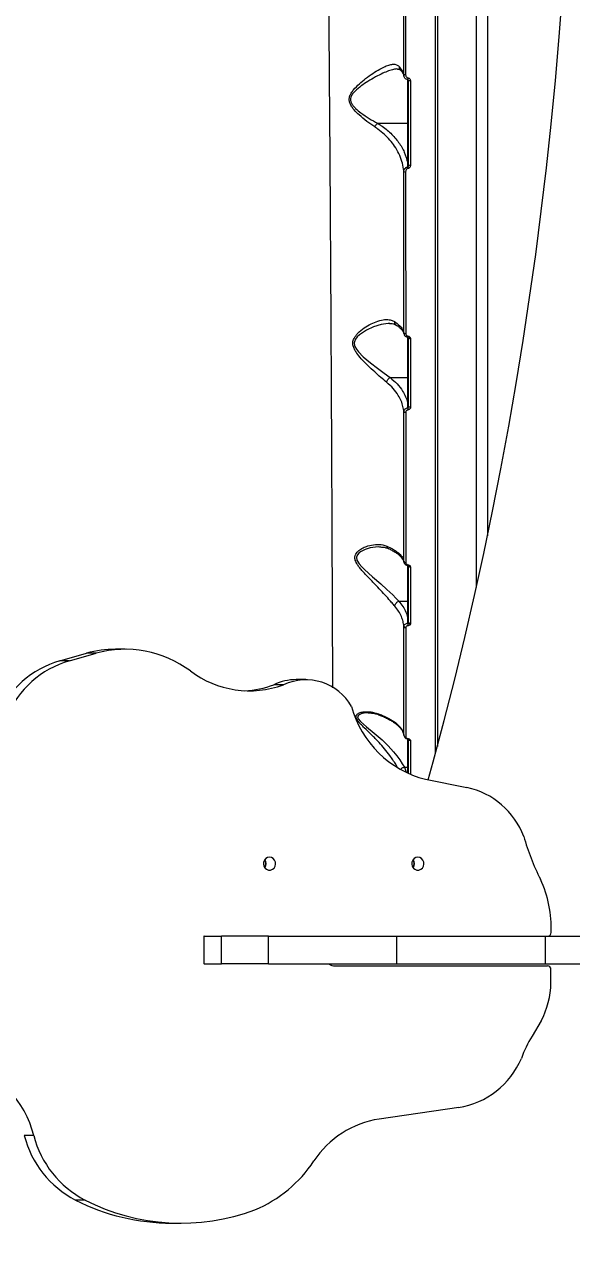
# Model space of a CAD drawing. Header units: millimetres. Extents: x -10374 to 11119, y -8221 to 9433.
# Drawn here: x -471 to -177, y -2873 to -2221 of the extents above; entities that cross this region are included whole.
import ezdxf

# ---------------------------------------------------------------- set-up
doc = ezdxf.new("R2010")
doc.units = ezdxf.units.MM
for name, color, linetype in [('DIKOM_ОБЪЕКТ', 7, 'Continuous'), ('DIKOM_РАЗМЕР_ЗОНА', 7, 'Continuous'), ('DIKOM_РАЗМЕР_ОБЪЕКТА', 7, 'Continuous')]:
    doc.layers.add(name, color=color, linetype=linetype)
doc.styles.add('style1', font='arial.ttf', dxfattribs={"width": 0.8})
doc.dimstyles.new('1-50', dxfattribs={"dimtxt": 300, "dimasz": 200, "dimexe": 100, "dimexo": 0, "dimgap": 100, "dimtad": 0, "dimdec": 0, "dimtxsty": 'style1', "dimcen": 0, "dimclrd": 7, "dimclre": 7, "dimadec": 1, "dimazin": 2, "dimtfac": 1, "dimtdec": 0, "dimtmove": 1, "dimatfit": 3, "dimfxl": 0, "dimlwd": 25, "dimlwe": 18, "dimarcsym": 0})

# ---------------------------------------------------------------- blocks, each defined once
blk = doc.blocks.new('*D16')
at = {"layer": 'Defpoints', "color": 0, "transparency": 16777216}
for p in [(-9045.1, 5161.67), (3694.49, 5161.67), (1813.16, -6719.94)]:
    blk.add_point(p, dxfattribs=at)
at = {"layer": 'DIKOM_РАЗМЕР_ОБЪЕКТА', "color": 7, "lineweight": 18, "transparency": 16777216}
for p, q in [((3694.49, 5161.67), (-9145.1, 5161.67)), ((1813.16, -6719.94), (-9145.1, -6719.94))]:
    blk.add_line(p, q, dxfattribs=at)
at = {"layer": 'DIKOM_РАЗМЕР_ОБЪЕКТА', "color": 7, "lineweight": 25, "transparency": 16777216}
for p, q in [((-9045.1, 4961.67), (-9045.1, -0.45)), ((-9045.1, -6519.94), (-9045.1, -1080.23))]:
    blk.add_line(p, q, dxfattribs=at)
at = {"layer": 'DIKOM_РАЗМЕР_ОБЪЕКТА', "color": 7, "transparency": 16777216}
for points in [[(-9078.43, 4961.67), (-9011.76, 4961.67), (-9045.1, 5161.67)], [(-9078.43, -6519.94), (-9011.76, -6519.94), (-9045.1, -6719.94)]]:
    blk.add_solid(points, dxfattribs=at)
at = {"layer": 'DIKOM_РАЗМЕР_ОБЪЕКТА', "color": 0, "transparency": 16777216, "insert": (-9045.1, -540.34), "char_height": 300, "attachment_point": 5, "rotation": 90, "style": 'style1'}
blk.add_mtext('11900', dxfattribs=at)
blk = doc.blocks.new('*D14')
at = {"layer": 'Defpoints', "color": 0, "transparency": 16777216}
for p in [(-7515.85, 9236.32), (11119.43, -1423.4), (-7515.85, -2401.58)]:
    blk.add_point(p, dxfattribs=at)
at = {"layer": 'DIKOM_РАЗМЕР_ЗОНА', "color": 7, "lineweight": 18, "transparency": 16777216}
for p, q in [((-7515.85, -2401.58), (-7515.85, 9336.32)), ((11119.43, -1423.4), (11119.43, 9336.32))]:
    blk.add_line(p, q, dxfattribs=at)
at = {"layer": 'DIKOM_РАЗМЕР_ЗОНА', "color": 7, "lineweight": 25, "transparency": 16777216}
for p, q in [((-7315.85, 9236.32), (77.56, 9236.32)), ((10919.43, 9236.32), (1157.34, 9236.32))]:
    blk.add_line(p, q, dxfattribs=at)
at = {"layer": 'DIKOM_РАЗМЕР_ЗОНА', "color": 7, "transparency": 16777216}
for points in [[(-7315.85, 9269.65), (-7315.85, 9202.98), (-7515.85, 9236.32)], [(10919.43, 9269.65), (10919.43, 9202.98), (11119.43, 9236.32)]]:
    blk.add_solid(points, dxfattribs=at)
at = {"layer": 'DIKOM_РАЗМЕР_ЗОНА', "color": 0, "transparency": 16777216, "insert": (617.45, 9236.32), "char_height": 300, "attachment_point": 5, "style": 'style1'}
blk.add_mtext('18650', dxfattribs=at)
blk = doc.blocks.new('*D13')
at = {"layer": 'Defpoints', "color": 0, "transparency": 16777216}
for p in [(-10176.97, 7112.81), (3082.33, 7112.81), (2015.48, -8221.4)]:
    blk.add_point(p, dxfattribs=at)
at = {"layer": 'DIKOM_РАЗМЕР_ЗОНА', "color": 7, "lineweight": 18, "transparency": 16777216}
for p, q in [((3082.33, 7112.81), (-10276.97, 7112.81)), ((2015.48, -8221.4), (-10276.97, -8221.4))]:
    blk.add_line(p, q, dxfattribs=at)
at = {"layer": 'DIKOM_РАЗМЕР_ЗОНА', "color": 7, "lineweight": 25, "transparency": 16777216}
for p, q in [((-10176.97, 6912.81), (-10176.97, -14.41)), ((-10176.97, -8021.4), (-10176.97, -1094.19))]:
    blk.add_line(p, q, dxfattribs=at)
at = {"layer": 'DIKOM_РАЗМЕР_ЗОНА', "color": 7, "transparency": 16777216}
for points in [[(-10210.3, 6912.81), (-10143.64, 6912.81), (-10176.97, 7112.81)], [(-10210.3, -8021.4), (-10143.64, -8021.4), (-10176.97, -8221.4)]]:
    blk.add_solid(points, dxfattribs=at)
at = {"layer": 'DIKOM_РАЗМЕР_ЗОНА', "color": 0, "transparency": 16777216, "insert": (-10176.97, -554.3), "char_height": 300, "attachment_point": 5, "rotation": 90, "style": 'style1'}
blk.add_mtext('15300', dxfattribs=at)

msp = doc.modelspace()

# ---------------------------------------------------------------- linework, layer by layer
at = {"layer": 'DIKOM_ОБЪЕКТ', "color": 7, "linetype": 'Continuous', "lineweight": 15}
for p, q in [((-249.06, -1948.71), (-249.06, -2609.64)), ((-228.06, -2524.03), (-228.06, -1968.71)), ((-222.06, -1983.47), (-222.06, -2496.22)), ((-265.06, -2274.32), (-265.06, -2250.9)), ((-281.27, -2274.32), (-265.06, -2274.32)), ((-265.06, -2295.62), (-265.06, -2274.32)), ((-274.73, -2382), (-274.9, -2381.99)), ((-267.06, -2387.5), (-267.13, -2387.12)), ((-265.06, -2411.13), (-265.06, -2389.53)), ((-274.5, -2411.13), (-265.06, -2411.13)), ((-265.06, -2424.9), (-265.06, -2411.13)), ((-267.05, -2510.39), (-267.11, -2510.11)), ((-265.06, -2531.44), (-265.06, -2512.27)), ((-269.77, -2531.44), (-265.06, -2531.44)), ((-265.06, -2540.28), (-265.06, -2531.44)), ((-452.34, -2563.52), (-437.91, -2559.47)), ((-447.21, -2563.52), (-452.34, -2563.52)), ((-447.21, -2563.52), (-432.78, -2559.47)), ((-432.78, -2559.47), (-437.91, -2559.47)), ((-417.15, -2557.33), (-422.28, -2557.33)), ((-331.92, -2576.41), (-337.05, -2576.41)), ((-319.94, -2573.67), (-325.07, -2573.67)), ((-267.13, -2603.59), (-267.11, -2603.76)), ((-265.06, -2620.73), (-265.06, -2605.59)), ((-266.84, -2620.73), (-266.84, -2620.73)), ((-266.84, -2620.73), (-265.06, -2620.73)), ((-266.84, -2620.73), (-265.82, -2623.46)), ((-265.06, -2624), (-265.06, -2620.73)), ((-255.44, -2627.28), (-233.21, -2631.71)), ((-374.73, -2711.64), (-374.73, -2726.64)), ((-374.64, -2711.64), (-374.73, -2711.64)), ((-374.64, -2726.64), (-374.64, -2711.64)), ((-374.64, -2711.64), (-365.31, -2711.64)), ((-365.31, -2726.64), (-365.31, -2711.64)), ((-339.98, -2711.64), (-365.31, -2711.64)), ((-339.98, -2726.64), (-339.98, -2711.64)), ((-339.98, -2711.64), (-270.98, -2711.64)), ((-270.98, -2726.64), (-270.98, -2711.64)), ((-270.98, -2711.64), (-190.8, -2711.64)), ((-190.8, -2726.64), (-190.8, -2711.64)), ((-190.8, -2711.64), (-164.98, -2711.64)), ((-189.55, -2711.63), (-146.58, -2711.63)), ((-374.64, -2726.64), (-374.73, -2726.64)), ((-374.64, -2726.64), (-365.31, -2726.64)), ((-339.98, -2726.64), (-365.31, -2726.64)), ((-339.98, -2726.64), (-270.98, -2726.64)), ((-270.98, -2726.64), (-190.8, -2726.64)), ((-190.8, -2726.64), (-164.98, -2726.64)), ((-304.22, -2727.64), (-189.8, -2727.64)), ((-187.96, -2736.79), (-187.92, -2729.65)), ((-193.17, -2757.29), (-198.11, -2765.46)), ((-237.61, -2803.85), (-280.45, -2810.09)), ((-466.37, -2818.89), (-471.5, -2818.89)), ((-438.78, -2853.68), (-443.91, -2853.68)), ((-392.17, -2866.08), (-387.04, -2866.08))]:
    msp.add_line(p, q, dxfattribs=at)
at = {"layer": 'DIKOM_ОБЪЕКТ', "color": 7, "linetype": 'Continuous', "lineweight": 15, "flags": 128}
for points in [[(-253.96, -2627.58), (-251.27, -2617.83), (-245.36, -2595.67), (-239.69, -2573.38), (-234.25, -2550.98), (-229.05, -2528.46), (-224.09, -2505.84), (-219.37, -2483.11), (-214.88, -2460.29), (-210.65, -2437.37), (-206.65, -2414.37), (-202.9, -2391.29), (-199.39, -2368.13), (-196.13, -2344.9), (-193.12, -2321.6), (-190.35, -2298.24), (-187.83, -2274.83), (-185.55, -2251.36), (-183.53, -2227.85), (-181.75, -2204.3), (-180.23, -2180.72)], [(-274.9, -2381.99), (-275.62, -2381.98), (-279.42, -2382.58), (-283.4, -2383.86), (-287.3, -2385.65), (-291, -2388.12), (-292.17, -2389.21), (-293.14, -2390.49), (-293.73, -2391.99), (-293.8, -2392.49), (-293.61, -2394), (-293.49, -2394.35), (-292.67, -2395.92), (-291.56, -2397.34), (-288.98, -2399.93), (-285.16, -2403.18), (-281.29, -2406.18), (-277.81, -2408.78), (-274.52, -2411.13), (-274.51, -2411.13), (-274.51, -2411.13)], [(-263.56, -2390.25), (-263.76, -2390.24), (-263.94, -2390.23), (-264.12, -2390.2), (-264.27, -2390.16), (-264.39, -2390.11), (-264.48, -2390.06), (-264.54, -2390), (-264.56, -2389.94)], [(-266.13, -2429.94), (-266.32, -2429.94), (-266.5, -2429.91), (-266.67, -2429.88), (-266.81, -2429.83), (-266.94, -2429.78), (-267.03, -2429.71), (-267.09, -2429.64), (-267.12, -2429.57)], [(-263.56, -2427.13), (-263.76, -2427.12), (-263.94, -2427.1), (-264.12, -2427.06), (-264.27, -2427.01), (-264.39, -2426.95), (-264.48, -2426.89), (-264.54, -2426.81), (-264.56, -2426.74)], [(-280.2, -2502.31), (-280.88, -2502.26), (-285.24, -2502.84), (-287.93, -2503.65), (-290.42, -2504.9), (-291.38, -2505.63), (-292.15, -2506.52), (-292.62, -2507.84), (-292.41, -2509.32), (-291.14, -2511.43), (-289.77, -2512.98), (-288.24, -2514.46), (-283.93, -2518.32), (-279.55, -2522.14), (-276.24, -2525.15), (-273.14, -2528.09), (-271.38, -2529.83), (-269.78, -2531.44), (-269.78, -2531.44), (-269.78, -2531.44)], [(-263.57, -2513.15), (-263.76, -2513.14), (-263.95, -2513.1), (-264.12, -2513.05), (-264.27, -2512.97), (-264.39, -2512.88), (-264.48, -2512.78), (-264.54, -2512.67), (-264.56, -2512.55)], [(-286.3, -2591.58), (-287.84, -2591.61), (-290.04, -2592.02), (-291.59, -2592.84), (-291.99, -2593.71), (-291.65, -2594.78), (-290.43, -2596.25), (-288.93, -2597.61), (-287.26, -2598.99), (-283.06, -2602.42), (-278.83, -2606.13), (-275.65, -2609.24), (-272.69, -2612.5), (-270.91, -2614.69), (-269.31, -2616.85), (-267.95, -2618.88), (-266.84, -2620.73), (-266.84, -2620.73), (-266.84, -2620.73)], [(-264.95, -2605.57), (-264.95, -2605.57), (-264.95, -2605.57)], [(-339.45, -2669.14), (-340.52, -2669.33), (-341.47, -2669.88), (-342.2, -2670.72), (-342.64, -2671.78), (-342.73, -2672.93), (-342.46, -2674.04), (-341.87, -2675.01), (-341.01, -2675.72), (-339.99, -2676.09), (-338.91, -2676.09), (-337.88, -2675.72), (-337.03, -2675.01), (-336.44, -2674.04), (-336.17, -2672.93), (-336.26, -2671.78), (-336.69, -2670.72), (-337.43, -2669.88), (-338.38, -2669.33), (-339.45, -2669.14)], [(-259.57, -2669.14), (-260.64, -2669.33), (-261.59, -2669.88), (-262.33, -2670.72), (-262.76, -2671.78), (-262.85, -2672.93), (-262.59, -2674.04), (-261.99, -2675.01), (-261.14, -2675.72), (-260.12, -2676.09), (-259.03, -2676.09), (-258.01, -2675.72), (-257.15, -2675.01), (-256.56, -2674.04), (-256.3, -2672.93), (-256.39, -2671.78), (-256.82, -2670.72), (-257.55, -2669.88), (-258.51, -2669.33), (-259.57, -2669.14)]]:
    msp.add_lwpolyline(points, dxfattribs=at)
at = {"layer": 'DIKOM_ОБЪЕКТ', "color": 7, "linetype": 'Continuous', "lineweight": 15}
for centre, radius, start, end in [((-266.39, -2257.82), 9.5, 88.66783, 94.69148), ((-214.23, -2258.12), 51.27, 170.85629, 172.00425), ((-263.81, -2262.17), 10.59, 88.64585, 94.06284), ((-265.01, -2273.87), 0.454, 263.59652, 351.80441), ((-265.01, -2295.17), 0.454, 263.60832, 351.79261), ((-266.38, -2297.19), 3.21, 256.11115, 274.0142), ((-215.2, -2291.68), 50.17, 187.01367, 187.99362), ((-263.81, -2293.81), 3.05, 255.71637, 274.65903), ((-266.35, -2386.24), 1.18, 228.27847, 280.07805), ((-267.79, -2388.61), 2.96, 342.20489, 355.80665), ((-265.01, -2410.68), 0.454, 263.59652, 351.80441), ((-265.01, -2424.45), 0.454, 263.6116, 351.78933), ((-251.84, -2426.5), 13.18, 183.88459, 188.94992), ((-266.27, -2509.77), 0.908, 201.5695, 279.17604), ((-265.8, -2511.85), 0.943, 331.53665, 356.77288), ((-265.01, -2530.99), 0.454, 263.60504, 351.79589), ((-265.01, -2539.82), 0.454, 263.60504, 351.79589), ((-257.54, -2543.19), 7.44, 180.0886, 191.19856), ((-263.7, -2542.67), 0.884, 193.23788, 278.54658), ((-266.24, -2544.83), 0.905, 196.27886, 277.60733), ((-437.46, -2614.14), 52.77, 106.38181, 157.07228), ((-432.33, -2614.14), 52.77, 106.38181, 157.07228), ((-422.27, -2615.46), 58.13, 90.01015, 105.60622), ((-417.13, -2615.97), 58.62, 53.23287, 105.4799), ((-350.19, -2526.81), 52.86, 232.95686, 290.22472), ((-355.34, -2527.04), 52.65, 272.83773, 290.32767), ((-325.05, -2601.31), 27.64, 90.05582, 115.74165), ((-319.92, -2601.96), 28.22, 29.19497, 115.16957), ((-242.08, -2573.82), 55.1, 195.11347, 255.96876), ((-266.18, -2603.45), 0.931, 189.2467, 274.19587), ((-265.12, -2605.38), 0.254, 310.72099, 356.36605), ((-263.63, -2605.5), 0.944, 194.17724, 273.97873), ((-265.01, -2620.28), 0.454, 263.61918, 351.79886), ((-242.08, -2673.06), 42.29, 20.82526, 77.88773), ((-84.19, -2625.17), 122.84, 195.51079, 207.0655), ((-346.1, -2672.64), 4.63, 331.40977, 28.59023), ((-344.95, -2672.64), 3.66, 323.23449, 36.76551), ((-266.22, -2672.64), 4.63, 331.38883, 28.61117), ((-265.08, -2672.64), 3.66, 323.27886, 36.72114), ((-250.51, -2707.38), 62.72, 357.86283, 24.80297), ((-189.77, -2709.7), 1.94, 271.73983, 359.60418), ((-304.2, -2722.24), 5.4, 234.57156, 269.84799), ((-189.86, -2729.58), 1.94, 357.93884, 88.15287), ((-233.47, -2736.13), 45.51, 332.29579, 359.16455), ((-144.02, -2798.59), 63.43, 148.51248, 160.54961), ((-244.73, -2759.92), 44.5, 279.20365, 336.78019), ((-518.05, -2831.68), 53.25, 13.89983, 74.59882), ((-272.62, -2860.8), 51.31, 98.77909, 146.71089), ((-418.94, -2805.54), 54.23, 194.25436, 242.58437), ((-413.81, -2805.54), 54.23, 194.25436, 242.58437), ((-374.73, -2793.37), 71.05, 292.72682, 326.45264), ((-392.03, -2751.41), 114.67, 243.10545, 269.93396), ((-387.06, -2751.93), 114.13, 243.0548, 290.39907)]:
    msp.add_arc(centre, radius, start, end, dxfattribs=at)
for points, knots in [([(-250.06, -2612.89), (-250.06, -2611.7), (-250.06, -2606.25), (-250.06, -2595.41), (-250.06, -2580.53), (-250.06, -2564.7), (-250.06, -2548.11), (-250.06, -2530.47), (-250.06, -2511.81), (-250.06, -2492.15), (-250.06, -2472.18), (-250.06, -2452.01), (-250.06, -2431.73), (-250.06, -2410.78), (-250.06, -2389.21), (-250.06, -2367.06), (-250.06, -2344.52), (-250.06, -2321.65), (-250.06, -2298.52), (-250.06, -2275.05), (-250.06, -2251.31), (-250.06, -2227.38), (-250.06, -2203.79), (-250.06, -2180.6), (-250.06, -2157.89), (-250.06, -2135.27), (-250.06, -2112.84), (-250.06, -2090.69), (-250.06, -2070.54), (-250.06, -2058.04), (-250.06, -2052.51)], [0, 0, 0, 0, 0.010581, 0.048316, 0.086019, 0.122659, 0.159326, 0.195965, 0.233669, 0.271403, 0.309107, 0.344427, 0.379772, 0.415092, 0.451362, 0.48766, 0.52393, 0.560569, 0.597237, 0.633876, 0.67158, 0.709314, 0.747018, 0.783657, 0.820325, 0.856964, 0.894668, 0.932402, 0.970106, 1, 1, 1, 1]), ([(-305.37, -2577.99), (-305.37, -2576.36), (-305.39, -2570.8), (-305.43, -2560.3), (-305.48, -2546.56), (-305.54, -2531.88), (-305.61, -2516.38), (-305.68, -2500.05), (-305.75, -2482.93), (-305.83, -2465.09), (-305.92, -2446.6), (-306.01, -2427.56), (-306.11, -2408.02), (-306.22, -2387.98), (-306.34, -2367.5), (-306.46, -2346.65), (-306.59, -2325.53), (-306.73, -2304.23), (-306.88, -2282.81), (-307.04, -2261.3), (-307.21, -2239.73), (-307.39, -2218.19), (-307.58, -2196.78), (-307.78, -2175.59), (-307.98, -2156.26), (-308.17, -2138.73), (-308.29, -2128.26), (-308.35, -2123.02)], [0, 0, 0, 0, 0.017456, 0.059165, 0.100874, 0.142516, 0.184028, 0.225569, 0.26724, 0.308978, 0.350716, 0.392388, 0.433929, 0.475537, 0.517276, 0.559081, 0.600887, 0.642626, 0.684235, 0.725945, 0.767787, 0.809695, 0.851603, 0.893445, 0.935157, 0.967578, 1, 1, 1, 1]), ([(-267.17, -2248.35), (-267.17, -2242.45), (-267.17, -2230.66), (-267.18, -2212.98), (-267.19, -2195.33), (-267.19, -2183.65), (-267.2, -2177.81)], [0, 0, 0, 0, 0.2491, 0.4982, 0.7491, 1, 1, 1, 1]), ([(-266.2, -2177.62), (-266.19, -2183.44), (-266.19, -2195.06), (-266.18, -2212.7), (-266.18, -2230.46), (-266.17, -2242.37), (-266.17, -2248.32)], [0, 0, 0, 0, 0.2491, 0.498199, 0.7491, 1, 1, 1, 1]), ([(-282.79, -2276.33), (-284.2, -2275.38), (-287.02, -2273.46), (-290.81, -2270.31), (-293.53, -2267.63), (-295.15, -2265.56), (-296.1, -2263.86), (-296.59, -2262.01), (-296.41, -2260.01), (-295.51, -2258.09), (-293.73, -2255.67), (-291.09, -2253.02), (-287.53, -2250.14), (-283.83, -2247.44), (-280.31, -2245.26), (-277.23, -2243.7), (-274.76, -2242.81), (-272.73, -2242.51), (-271.01, -2242.7), (-270.14, -2243.41), (-269.67, -2243.78)], [0, 0, 0, 0, 0.08733, 0.174679, 0.233619, 0.263946, 0.294125, 0.32121, 0.348567, 0.382672, 0.415427, 0.485138, 0.555041, 0.634223, 0.713326, 0.77692, 0.840421, 0.891306, 0.942134, 1, 1, 1, 1]), ([(-269.67, -2243.78), (-269.68, -2243.82), (-269.71, -2244.1), (-269.67, -2244.64), (-269.45, -2245.23), (-269.17, -2245.47), (-269.08, -2245.55)], [0, 0, 0, 0, 0.063366, 0.416649, 0.809225, 1, 1, 1, 1]), ([(-269.67, -2243.78), (-269.01, -2244.59), (-267.78, -2246.08), (-267.36, -2247.64), (-267.17, -2248.35)], [0, 0, 0, 0, 0.539514, 1, 1, 1, 1]), ([(-270.56, -2245.15), (-270.59, -2245.15), (-271.19, -2245.08), (-272.79, -2245.39), (-275.37, -2246.11), (-278.65, -2247.49), (-282.37, -2249.36), (-286.28, -2251.69), (-290.05, -2254.16), (-292.86, -2256.44), (-294.76, -2258.53), (-295.69, -2260.11), (-295.87, -2261.34), (-295.79, -2262.39), (-295.4, -2263.59), (-294.38, -2265.05), (-292.65, -2266.82), (-289.77, -2269.14), (-285.77, -2271.83), (-282.74, -2273.54), (-281.28, -2274.32), (-281.28, -2274.32)], [0, 0, 0, 0, 0.002472, 0.059347, 0.131668, 0.204091, 0.294712, 0.38541, 0.464319, 0.543005, 0.578594, 0.614175, 0.637473, 0.641759, 0.669338, 0.701823, 0.734524, 0.800558, 0.900231, 0.999902, 1, 1, 1, 1]), ([(-270.57, -2245.16), (-270.43, -2245.16), (-270, -2245.14), (-269.57, -2245.28), (-269.32, -2245.37), (-269.15, -2245.56), (-269.1, -2245.61)], [0, 0, 0, 0, 0.166468, 0.497412, 0.841554, 1, 1, 1, 1]), ([(-269.11, -2245.58), (-269.06, -2245.63), (-268.61, -2246.03), (-268.06, -2246.76), (-267.46, -2247.73), (-267.18, -2248.42), (-267.15, -2248.78), (-267.14, -2248.86)], [0, 0, 0, 0, 0.040869, 0.326231, 0.614985, 0.913826, 1, 1, 1, 1]), ([(-264.99, -2250.93), (-265.27, -2250.86), (-265.87, -2250.72), (-266.58, -2250.11), (-267.08, -2249.29), (-267.14, -2248.67), (-267.17, -2248.35)], [0, 0, 0, 0, 0.238041, 0.490703, 0.746281, 1, 1, 1, 1]), ([(-266.17, -2248.32), (-266.15, -2248.52), (-266.11, -2248.92), (-265.81, -2249.44), (-265.38, -2249.83), (-265.02, -2249.93), (-264.84, -2249.98)], [0, 0, 0, 0, 0.258372, 0.516726, 0.767798, 1, 1, 1, 1]), ([(-264.84, -2249.98), (-264.67, -2250.02), (-264.32, -2250.12), (-263.9, -2250.5), (-263.61, -2251), (-263.57, -2251.38), (-263.56, -2251.58)], [0, 0, 0, 0, 0.233921, 0.482547, 0.741358, 1, 1, 1, 1]), ([(-265, -2251), (-264.96, -2251.01), (-264.87, -2251.02), (-264.73, -2251.13), (-264.61, -2251.3), (-264.55, -2251.48), (-264.56, -2251.58), (-264.56, -2251.6)], [0, 0, 0, 0, 0.139892, 0.355081, 0.615998, 0.923801, 1, 1, 1, 1]), ([(-264.56, -2296.76), (-264.56, -2289.26), (-264.56, -2274.22), (-264.56, -2259.15), (-264.56, -2251.6)], [0, 0, 0, 0, 0.499273, 1, 1, 1, 1]), ([(-263.56, -2251.58), (-263.56, -2252.24), (-263.56, -2255.58), (-263.56, -2264.79), (-263.56, -2279.23), (-263.56, -2290.97), (-263.56, -2296.85)], [0, 0, 0, 0, 0.044141, 0.220714, 0.610013, 1, 1, 1, 1]), ([(-282.79, -2276.33), (-282.78, -2276.29), (-282.66, -2276), (-282.38, -2275.45), (-281.86, -2274.78), (-281.47, -2274.48), (-281.28, -2274.32)], [0, 0, 0, 0, 0.056238, 0.368538, 0.684325, 1, 1, 1, 1]), ([(-267.15, -2300.3), (-267.19, -2299.89), (-267.38, -2298.05), (-268.1, -2294.8), (-269.71, -2290.62), (-271.9, -2286.79), (-274.55, -2283.34), (-277.54, -2280.28), (-280.36, -2277.96), (-282.22, -2276.72), (-282.79, -2276.33)], [0, 0, 0, 0, 0.046564, 0.207884, 0.369668, 0.530937, 0.667181, 0.80376, 0.939878, 1, 1, 1, 1]), ([(-281.28, -2274.32), (-281.28, -2274.32), (-281.28, -2274.32), (-281.27, -2274.32), (-281.27, -2274.32), (-281.27, -2274.32)], [0, 0, 0, 0, 0.286966, 0.689821, 1, 1, 1, 1]), ([(-281.27, -2274.32), (-280.66, -2274.7), (-279.05, -2275.72), (-276.65, -2277.51), (-274.12, -2279.73), (-271.87, -2282.09), (-269.23, -2285.45), (-266.59, -2289.93), (-265.57, -2293.71), (-265.06, -2295.62)], [0, 0, 0, 0, 0.067085, 0.179638, 0.292213, 0.407921, 0.523641, 0.759124, 1, 1, 1, 1]), ([(-265, -2297.81), (-265, -2297.71), (-265.02, -2296.98), (-265.04, -2296.25), (-265.06, -2295.62)], [0, 0, 0, 0, 0.138055, 1, 1, 1, 1]), ([(-267.15, -2300.3), (-267.14, -2300.1), (-267.1, -2299.63), (-266.81, -2298.96), (-266.32, -2298.39), (-265.71, -2297.97), (-265.24, -2297.86), (-265, -2297.81)], [0, 0, 0, 0, 0.17421, 0.403641, 0.605233, 0.800042, 1, 1, 1, 1]), ([(-267.13, -2387.12), (-267.13, -2380.07), (-267.14, -2365.98), (-267.14, -2344.37), (-267.15, -2322.48), (-267.15, -2307.7), (-267.15, -2300.3)], [0, 0, 0, 0, 0.248597, 0.497194, 0.748597, 1, 1, 1, 1]), ([(-264.89, -2298.66), (-265.03, -2298.7), (-265.32, -2298.77), (-265.68, -2299.06), (-265.96, -2299.46), (-266.13, -2299.92), (-266.15, -2300.25), (-266.16, -2300.39)], [0, 0, 0, 0, 0.188885, 0.377472, 0.579168, 0.816451, 1, 1, 1, 1]), ([(-266.16, -2300.39), (-266.15, -2307.72), (-266.15, -2322.37), (-266.15, -2344.23), (-266.14, -2365.97), (-266.14, -2380.26), (-266.14, -2387.4)], [0, 0, 0, 0, 0.248597, 0.497193, 0.748596, 1, 1, 1, 1]), ([(-265, -2297.81), (-264.97, -2297.8), (-264.92, -2297.78), (-264.82, -2297.7), (-264.72, -2297.56), (-264.62, -2297.32), (-264.57, -2297.04), (-264.56, -2296.85), (-264.56, -2296.76)], [0, 0, 0, 0, 0.076249, 0.132342, 0.295436, 0.506131, 0.782436, 1, 1, 1, 1]), ([(-263.56, -2296.85), (-263.57, -2297), (-263.59, -2297.34), (-263.77, -2297.83), (-264.07, -2298.25), (-264.44, -2298.55), (-264.74, -2298.62), (-264.89, -2298.66)], [0, 0, 0, 0, 0.182543, 0.42383, 0.627461, 0.813375, 1, 1, 1, 1]), ([(-276.42, -2413.68), (-277.44, -2412.83), (-279.48, -2411.12), (-282.89, -2408.05), (-286.47, -2404.72), (-289.78, -2401.36), (-292.16, -2398.54), (-293.57, -2396.36), (-294.41, -2394.49), (-294.74, -2392.27), (-294.13, -2390.22), (-293.09, -2388.59), (-291.32, -2386.57), (-288.53, -2384.33), (-284.76, -2382.19), (-281.03, -2380.64), (-277.76, -2379.91), (-275.07, -2379.92), (-273.35, -2380.36), (-272.48, -2380.86), (-272.24, -2380.99)], [0, 0, 0, 0, 0.0713, 0.142696, 0.220341, 0.297961, 0.355586, 0.385341, 0.41496, 0.449113, 0.488669, 0.51755, 0.546511, 0.625015, 0.703715, 0.783924, 0.864017, 0.921253, 0.978416, 1, 1, 1, 1]), ([(-272.24, -2380.99), (-271.16, -2381.75), (-269.39, -2383.01), (-267.93, -2384.9), (-267.32, -2386.18), (-267.17, -2386.93), (-267.13, -2387.12)], [0, 0, 0, 0, 0.395792, 0.651637, 0.910996, 1, 1, 1, 1]), ([(-272.24, -2380.99), (-272.24, -2381.04), (-272.24, -2381.23), (-272.18, -2381.67), (-271.93, -2382.24), (-271.63, -2382.63), (-271.42, -2382.72), (-271.42, -2382.72)], [0, 0, 0, 0, 0.060883, 0.266437, 0.632179, 0.997823, 1, 1, 1, 1]), ([(-274.9, -2381.98), (-274.6, -2381.99), (-273.81, -2381.99), (-272.73, -2382.25), (-271.92, -2382.53), (-271.54, -2382.81), (-271.49, -2382.85)], [0, 0, 0, 0, 0.222649, 0.578602, 0.94777, 1, 1, 1, 1]), ([(-271.43, -2382.75), (-271.11, -2382.95), (-270.27, -2383.47), (-269.23, -2384.33), (-268.29, -2385.28), (-267.65, -2386.18), (-267.28, -2386.93), (-267.21, -2387.34), (-267.18, -2387.51)], [0, 0, 0, 0, 0.115378, 0.299971, 0.485009, 0.671389, 0.861913, 1, 1, 1, 1]), ([(-267.06, -2387.5), (-267.03, -2387.7), (-266.94, -2388.18), (-266.46, -2388.82), (-265.78, -2389.34), (-265.23, -2389.45), (-264.98, -2389.5)], [0, 0, 0, 0, 0.192219, 0.471628, 0.752286, 1, 1, 1, 1]), ([(-266.14, -2387.4), (-266.12, -2387.56), (-266.09, -2387.89), (-265.83, -2388.32), (-265.45, -2388.65), (-265.09, -2388.79), (-264.88, -2388.82), (-264.85, -2388.83)], [0, 0, 0, 0, 0.236334, 0.472525, 0.709188, 0.945934, 1, 1, 1, 1]), ([(-264.98, -2389.52), (-264.95, -2389.53), (-264.86, -2389.54), (-264.73, -2389.61), (-264.62, -2389.71), (-264.56, -2389.83), (-264.57, -2389.91), (-264.57, -2389.94)], [0, 0, 0, 0, 0.125159, 0.330095, 0.550777, 0.806808, 1, 1, 1, 1]), ([(-264.85, -2388.83), (-264.81, -2388.83), (-264.61, -2388.87), (-264.25, -2389.01), (-263.87, -2389.34), (-263.61, -2389.77), (-263.58, -2390.09), (-263.56, -2390.25)], [0, 0, 0, 0, 0.053614, 0.289846, 0.526338, 0.763103, 1, 1, 1, 1]), ([(-264.56, -2426.74), (-264.56, -2420.69), (-264.56, -2408.59), (-264.56, -2396.16), (-264.56, -2389.94)], [0, 0, 0, 0, 0.499449, 1, 1, 1, 1]), ([(-263.56, -2390.25), (-263.56, -2390.88), (-263.56, -2394.05), (-263.56, -2401.85), (-263.56, -2413.56), (-263.56, -2422.6), (-263.56, -2427.13)], [0, 0, 0, 0, 0.050767, 0.253847, 0.626696, 1, 1, 1, 1]), ([(-276.42, -2413.68), (-276.42, -2413.64), (-276.37, -2413.38), (-276.18, -2412.86), (-275.75, -2412.17), (-275.17, -2411.53), (-274.73, -2411.27), (-274.51, -2411.13)], [0, 0, 0, 0, 0.042904, 0.267961, 0.511998, 0.755917, 1, 1, 1, 1]), ([(-274.51, -2411.13), (-274.51, -2411.13), (-274.51, -2411.13), (-274.51, -2411.13), (-274.5, -2411.13)], [0, 0, 0, 0, 0.398903, 1, 1, 1, 1]), ([(-274.5, -2411.13), (-273.2, -2412.26), (-270.56, -2414.53), (-267.91, -2418.06), (-266.11, -2421.45), (-265.36, -2423.64), (-265.08, -2424.81), (-265.06, -2424.9)], [0, 0, 0, 0, 0.275442, 0.557081, 0.767798, 0.981138, 1, 1, 1, 1]), ([(-267.12, -2429.57), (-267.25, -2428.61), (-267.51, -2426.63), (-268.52, -2423.67), (-270.19, -2420.42), (-272.69, -2417), (-275.17, -2414.79), (-276.42, -2413.68)], [0, 0, 0, 0, 0.166544, 0.345551, 0.526755, 0.760781, 1, 1, 1, 1]), ([(-264.99, -2427.39), (-264.99, -2427.34), (-265, -2426.51), (-265.03, -2425.68), (-265.06, -2424.9)], [0, 0, 0, 0, 0.064676, 1, 1, 1, 1]), ([(-267.12, -2429.57), (-267.12, -2429.48), (-267.1, -2429.16), (-266.92, -2428.61), (-266.44, -2428.02), (-265.78, -2427.57), (-265.25, -2427.45), (-264.99, -2427.39)], [0, 0, 0, 0, 0.081217, 0.316148, 0.544634, 0.771882, 1, 1, 1, 1]), ([(-267.11, -2510.11), (-267.11, -2504.54), (-267.11, -2493.4), (-267.12, -2475.93), (-267.12, -2457.91), (-267.12, -2442.37), (-267.12, -2432.81), (-267.12, -2429.57)], [0, 0, 0, 0, 0.22031, 0.440621, 0.663083, 0.885545, 1, 1, 1, 1]), ([(-264.86, -2428.55), (-265.02, -2428.59), (-265.34, -2428.66), (-265.73, -2428.94), (-266.01, -2429.32), (-266.12, -2429.68), (-266.13, -2429.89), (-266.13, -2429.94)], [0, 0, 0, 0, 0.225629, 0.451394, 0.680239, 0.917599, 1, 1, 1, 1]), ([(-266.13, -2429.94), (-266.13, -2433.2), (-266.13, -2442.71), (-266.13, -2458.18), (-266.13, -2476.18), (-266.12, -2493.76), (-266.12, -2505.03), (-266.12, -2510.67)], [0, 0, 0, 0, 0.114454, 0.334765, 0.555076, 0.777537, 1, 1, 1, 1]), ([(-264.99, -2427.39), (-264.94, -2427.38), (-264.89, -2427.37), (-264.79, -2427.3), (-264.69, -2427.21), (-264.6, -2427.03), (-264.56, -2426.86), (-264.56, -2426.76), (-264.56, -2426.74)], [0, 0, 0, 0, 0.172456, 0.198859, 0.412055, 0.648406, 0.908666, 1, 1, 1, 1]), ([(-263.56, -2427.13), (-263.57, -2427.19), (-263.57, -2427.4), (-263.69, -2427.77), (-263.97, -2428.15), (-264.38, -2428.44), (-264.7, -2428.52), (-264.86, -2428.55)], [0, 0, 0, 0, 0.082581, 0.321714, 0.551327, 0.775596, 1, 1, 1, 1]), ([(-271.97, -2534.18), (-272.46, -2533.61), (-273.43, -2532.47), (-275.44, -2530.16), (-278.01, -2527.31), (-281.44, -2523.62), (-285.32, -2519.64), (-288.59, -2516.19), (-290.82, -2513.59), (-292.27, -2511.65), (-293.34, -2509.64), (-293.59, -2507.66), (-293.01, -2505.81), (-291.42, -2504.12), (-289.12, -2502.7), (-286.05, -2501.51), (-282.42, -2500.82), (-278.95, -2500.95), (-277.02, -2501.61), (-276.33, -2501.84)], [0, 0, 0, 0, 0.044775, 0.08958, 0.160959, 0.232451, 0.323853, 0.415213, 0.4506, 0.485929, 0.53294, 0.566422, 0.599801, 0.653093, 0.710812, 0.768668, 0.859287, 0.949793, 1, 1, 1, 1]), ([(-280.19, -2502.26), (-279.52, -2502.29), (-278.17, -2502.35), (-276.6, -2502.68), (-275.73, -2503.07), (-275.45, -2503.2)], [0, 0, 0, 0, 0.40299, 0.804785, 1, 1, 1, 1]), ([(-276.33, -2501.84), (-275.26, -2502.33), (-273.37, -2503.19), (-271.23, -2504.54), (-269.33, -2506.06), (-267.72, -2507.91), (-267.32, -2509.37), (-267.11, -2510.11)], [0, 0, 0, 0, 0.20226, 0.356406, 0.511996, 0.753249, 1, 1, 1, 1]), ([(-276.33, -2501.84), (-276.32, -2501.87), (-276.27, -2502.13), (-276.09, -2502.59), (-275.77, -2503), (-275.5, -2503.09), (-275.43, -2503.11)], [0, 0, 0, 0, 0.043958, 0.440633, 0.852125, 1, 1, 1, 1]), ([(-275.45, -2503.17), (-275.33, -2503.22), (-274.48, -2503.57), (-273.13, -2504.28), (-271.44, -2505.29), (-270.03, -2506.32), (-268.91, -2507.34), (-268.07, -2508.34), (-267.51, -2509.28), (-267.23, -2509.97), (-267.2, -2510.33), (-267.19, -2510.44)], [0, 0, 0, 0, 0.020946, 0.150012, 0.280002, 0.410742, 0.542087, 0.674149, 0.807818, 0.945682, 1, 1, 1, 1]), ([(-267.06, -2510.4), (-267.02, -2510.61), (-266.92, -2511.08), (-266.42, -2511.68), (-265.75, -2512.14), (-265.22, -2512.24), (-264.96, -2512.28)], [0, 0, 0, 0, 0.216943, 0.486574, 0.758142, 1, 1, 1, 1]), ([(-266.12, -2510.67), (-266.1, -2510.81), (-266.07, -2511.1), (-265.8, -2511.49), (-265.4, -2511.76), (-265.06, -2511.87), (-264.87, -2511.9), (-264.85, -2511.9)], [0, 0, 0, 0, 0.248695, 0.497545, 0.739055, 0.9703, 1, 1, 1, 1]), ([(-264.97, -2512.3), (-264.94, -2512.3), (-264.86, -2512.31), (-264.75, -2512.36), (-264.64, -2512.42), (-264.57, -2512.5), (-264.56, -2512.54), (-264.56, -2512.55), (-264.56, -2512.55)], [0, 0, 0, 0, 0.075272, 0.217376, 0.363983, 0.573693, 0.836289, 1, 1, 1, 1]), ([(-264.85, -2511.9), (-264.67, -2511.94), (-264.31, -2512.02), (-263.89, -2512.33), (-263.62, -2512.71), (-263.58, -2513), (-263.57, -2513.15)], [0, 0, 0, 0, 0.25929, 0.502137, 0.751145, 1, 1, 1, 1]), ([(-264.56, -2542.87), (-264.56, -2537.97), (-264.56, -2528.16), (-264.56, -2517.76), (-264.56, -2512.55)], [0, 0, 0, 0, 0.49945, 1, 1, 1, 1]), ([(-263.57, -2513.15), (-263.57, -2513.68), (-263.57, -2516.35), (-263.57, -2522.86), (-263.57, -2532.55), (-263.57, -2539.88), (-263.57, -2543.54)], [0, 0, 0, 0, 0.05077, 0.253855, 0.6267, 1, 1, 1, 1]), ([(-271.97, -2534.18), (-271.97, -2534.14), (-271.97, -2533.99), (-271.91, -2533.59), (-271.67, -2532.99), (-271.17, -2532.32), (-270.52, -2531.76), (-270.02, -2531.55), (-269.78, -2531.44)], [0, 0, 0, 0, 0.035045, 0.155254, 0.366411, 0.577628, 0.78878, 1, 1, 1, 1]), ([(-267.11, -2545.09), (-267.11, -2545.05), (-267.19, -2544.13), (-267.49, -2542.32), (-268.41, -2539.61), (-269.84, -2536.86), (-271.25, -2535.08), (-271.97, -2534.18)], [0, 0, 0, 0, 0.008902, 0.241785, 0.477277, 0.736826, 1, 1, 1, 1]), ([(-269.78, -2531.44), (-269.78, -2531.44), (-269.77, -2531.44), (-269.77, -2531.44), (-269.77, -2531.44)], [0, 0, 0, 0, 0.676568, 1, 1, 1, 1]), ([(-269.77, -2531.44), (-269.03, -2532.38), (-267.53, -2534.28), (-265.96, -2537.25), (-265.35, -2539.29), (-265.06, -2540.28)], [0, 0, 0, 0, 0.337207, 0.679131, 1, 1, 1, 1]), ([(-267.11, -2545.09), (-267.1, -2545.04), (-267.1, -2544.79), (-266.95, -2544.32), (-266.48, -2543.78), (-265.8, -2543.37), (-265.26, -2543.26), (-264.98, -2543.2)], [0, 0, 0, 0, 0.047985, 0.286139, 0.524246, 0.762066, 1, 1, 1, 1]), ([(-264.98, -2543.2), (-265, -2542.36), (-265.01, -2541.38), (-265.05, -2540.41), (-265.06, -2540.28)], [0, 0, 0, 0, 0.864948, 1, 1, 1, 1]), ([(-264.98, -2543.2), (-264.93, -2543.19), (-264.82, -2543.18), (-264.68, -2543.11), (-264.59, -2543.01), (-264.56, -2542.93), (-264.56, -2542.88), (-264.56, -2542.87)], [0, 0, 0, 0, 0.236876, 0.474208, 0.712511, 0.951055, 1, 1, 1, 1]), ([(-263.57, -2543.54), (-263.57, -2543.57), (-263.57, -2543.72), (-263.66, -2543.99), (-263.94, -2544.31), (-264.35, -2544.55), (-264.68, -2544.61), (-264.84, -2544.64)], [0, 0, 0, 0, 0.04892, 0.287061, 0.524896, 0.762512, 1, 1, 1, 1]), ([(-267.1, -2603.6), (-267.1, -2599.26), (-267.1, -2590.59), (-267.1, -2576.34), (-267.1, -2561.28), (-267.11, -2550.48), (-267.11, -2545.09)], [0, 0, 0, 0, 0.248595, 0.49719, 0.748596, 1, 1, 1, 1]), ([(-264.84, -2544.64), (-265, -2544.67), (-265.33, -2544.73), (-265.74, -2544.97), (-266.02, -2545.28), (-266.11, -2545.55), (-266.12, -2545.7), (-266.12, -2545.73)], [0, 0, 0, 0, 0.237611, 0.475499, 0.713737, 0.952011, 1, 1, 1, 1]), ([(-266.12, -2545.73), (-266.12, -2551.08), (-266.12, -2561.78), (-266.12, -2576.84), (-266.11, -2591.18), (-266.11, -2599.98), (-266.11, -2604.38)], [0, 0, 0, 0, 0.248595, 0.49719, 0.748594, 1, 1, 1, 1]), ([(-270.46, -2621.04), (-270.8, -2620.44), (-271.56, -2619.11), (-273, -2616.88), (-274.96, -2614.08), (-277.46, -2610.9), (-280.75, -2607.13), (-284.51, -2603.32), (-287.74, -2600.23), (-290.04, -2597.99), (-291.52, -2596.39), (-292.62, -2594.88), (-293, -2593.52), (-292.53, -2592.34), (-291.09, -2591.47), (-289.03, -2590.97), (-286.63, -2590.85), (-284.07, -2591.08), (-282.31, -2591.59), (-281.43, -2591.85)], [0, 0, 0, 0, 0.042099, 0.09281, 0.143562, 0.219379, 0.295318, 0.392924, 0.490507, 0.532719, 0.574853, 0.622574, 0.660836, 0.699133, 0.755349, 0.813204, 0.871201, 0.935603, 1, 1, 1, 1]), ([(-286.3, -2591.57), (-285.91, -2591.57), (-284.8, -2591.57), (-282.95, -2591.87), (-281.47, -2592.2), (-280.74, -2592.52), (-280.72, -2592.53)], [0, 0, 0, 0, 0.215381, 0.60565, 0.993743, 1, 1, 1, 1]), ([(-281.43, -2591.85), (-280.44, -2592.21), (-277.75, -2593.2), (-274.11, -2595.04), (-271.23, -2597.05), (-269.38, -2598.86), (-268.21, -2600.4), (-267.4, -2601.98), (-267.2, -2603.06), (-267.1, -2603.6)], [0, 0, 0, 0, 0.112803, 0.307372, 0.506234, 0.628029, 0.749829, 0.874915, 1, 1, 1, 1]), ([(-281.43, -2591.85), (-281.41, -2591.89), (-281.29, -2592.12), (-281.06, -2592.42), (-280.78, -2592.5), (-280.69, -2592.53)], [0, 0, 0, 0, 0.101444, 0.701637, 1, 1, 1, 1]), ([(-280.7, -2592.58), (-280.44, -2592.67), (-279.32, -2593.06), (-277.55, -2593.83), (-275.41, -2594.87), (-273.49, -2595.98), (-271.79, -2597.14), (-270.34, -2598.34), (-269.14, -2599.55), (-268.22, -2600.76), (-267.58, -2601.87), (-267.38, -2602.54), (-267.28, -2602.84)], [0, 0, 0, 0, 0.031042, 0.132297, 0.235918, 0.341993, 0.450462, 0.561105, 0.673632, 0.78787, 0.905262, 1, 1, 1, 1]), ([(-267.08, -2603.57), (-267.08, -2603.64), (-267.11, -2603.95), (-266.88, -2604.5), (-266.38, -2605.07), (-265.71, -2605.45), (-265.18, -2605.52), (-264.95, -2605.55)], [0, 0, 0, 0, 0.068934, 0.311683, 0.552398, 0.799976, 1, 1, 1, 1]), ([(-266.11, -2604.38), (-266.09, -2604.53), (-266.04, -2604.79), (-265.73, -2605.1), (-265.34, -2605.31), (-265.02, -2605.37), (-264.86, -2605.4)], [0, 0, 0, 0, 0.329188, 0.579715, 0.788642, 1, 1, 1, 1]), ([(-264.95, -2605.57), (-264.93, -2605.58), (-264.86, -2605.58), (-264.74, -2605.61), (-264.62, -2605.66), (-264.54, -2605.72), (-264.53, -2605.73), (-264.53, -2605.73)], [0, 0, 0, 0, 0.066453, 0.234526, 0.431644, 0.685409, 1, 1, 1, 1]), ([(-264.86, -2605.4), (-264.69, -2605.43), (-264.36, -2605.48), (-263.95, -2605.71), (-263.66, -2606.02), (-263.57, -2606.28), (-263.57, -2606.43), (-263.57, -2606.44)], [0, 0, 0, 0, 0.214713, 0.425942, 0.681716, 0.964154, 1, 1, 1, 1]), ([(-264.56, -2624.05), (-264.56, -2622.07), (-264.56, -2616.37), (-264.56, -2609.87), (-264.56, -2605.62)], [0, 0, 0, 0, 0.346025, 1, 1, 1, 1]), ([(-263.57, -2606.44), (-263.57, -2606.82), (-263.57, -2608.72), (-263.57, -2613.85), (-263.57, -2619.59), (-263.57, -2623.5), (-263.57, -2624.51)], [0, 0, 0, 0, 0.059225, 0.296136, 0.81844, 1, 1, 1, 1]), ([(-268.86, -2622.04), (-268.7, -2621.84), (-268.37, -2621.43), (-267.65, -2620.96), (-267.11, -2620.81), (-266.84, -2620.73)], [0, 0, 0, 0, 0.331667, 0.665836, 1, 1, 1, 1])]:
    msp.add_open_spline(points, degree=3, knots=knots, dxfattribs=at)

# ---------------------------------------------------------------- dimensions: what is measured, and where the dimension line sits
at = {"layer": 'DIKOM_РАЗМЕР_ЗОНА'}
for base, p1, p2, angle, text, picture, middle in [((-7515.85, 9236.32), (11119.43, -1423.4), (-7515.85, -2401.58), 180, '18650', '*D14', (617.45, 9236.32)), ((-10176.97, 7112.81), (2015.48, -8221.4), (3082.33, 7112.81), 270, '15300', '*D13', (-10176.97, -554.3))]:
    dim = msp.add_linear_dim(base=base, p1=p1, p2=p2, angle=angle, text=text, dimstyle='1-50', override={"dimscale": 1, "dimtix": 0, "dimtofl": 1, "dimtmove": 1, "dimatfit": 3}, dxfattribs=at)
    dim.commit()
    dim.dimension.update_dxf_attribs({"geometry": picture, "text_midpoint": middle, "dimtype": 160})
at = {"layer": 'DIKOM_РАЗМЕР_ОБЪЕКТА'}
dim = msp.add_linear_dim(base=(-9045.1, 5161.67), p1=(1813.16, -6719.94), p2=(3694.49, 5161.67), angle=270, text='11900', dimstyle='1-50', override={"dimscale": 1, "dimtix": 0, "dimtofl": 1, "dimtmove": 1, "dimatfit": 3}, dxfattribs=at)
dim.commit()
dim.dimension.update_dxf_attribs({"geometry": '*D16', "text_midpoint": (-9045.1, -540.34), "dimtype": 160})

doc.saveas('drawing.dxf')
